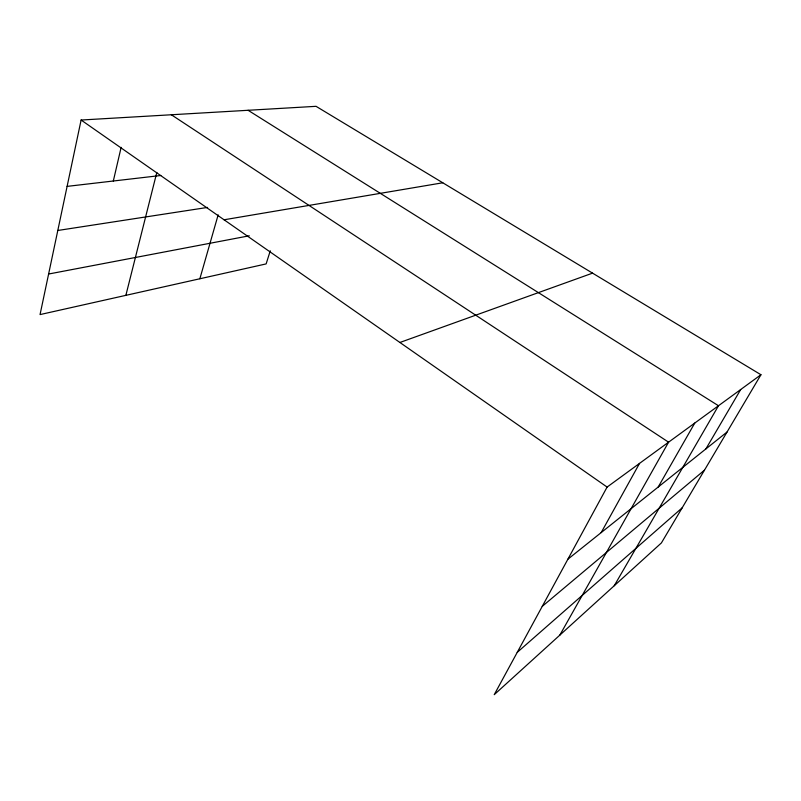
<?xml version="1.0" encoding="UTF-8"?>
<svg xmlns="http://www.w3.org/2000/svg" width="801" height="801" viewBox="0 0 801 801"><rect width="100%" height="100%" fill="white"/><g stroke="black" fill="none" stroke-linecap="round" stroke-linejoin="round"><path stroke-width="1.2" d="M760.95 374.738L607.108 487.068L494.227 694.677L661.406 542.918L760.95 374.738L316.045 106.323L81.111 120.03L40.05 314.583L266.132 263.909L270.277 250.813M113.321 181.006L121.141 147.344M125.867 295.349L156.816 172.455M199.86 278.758L218.162 214.848M601.161 532.615L639.528 463.399M559.819 635.133L668.575 442.182L171.344 114.763M658.172 487.058L694.767 423.068M614.247 585.731L718.487 405.747L248.1 110.288M705.901 448.91L740.695 389.526M517.236 652.354L682.192 507.814M542.247 606.357L704.49 470.137M567.899 559.188L727.048 432.019M399.899 342.478L592.55 273.141M48.611 274.022L249.281 235.794M224.07 219.784L442.783 182.778M57.802 230.478L207.589 207.419M67.104 186.383L160.831 175.489M81.111 120.03L607.108 487.068"/></g></svg>
